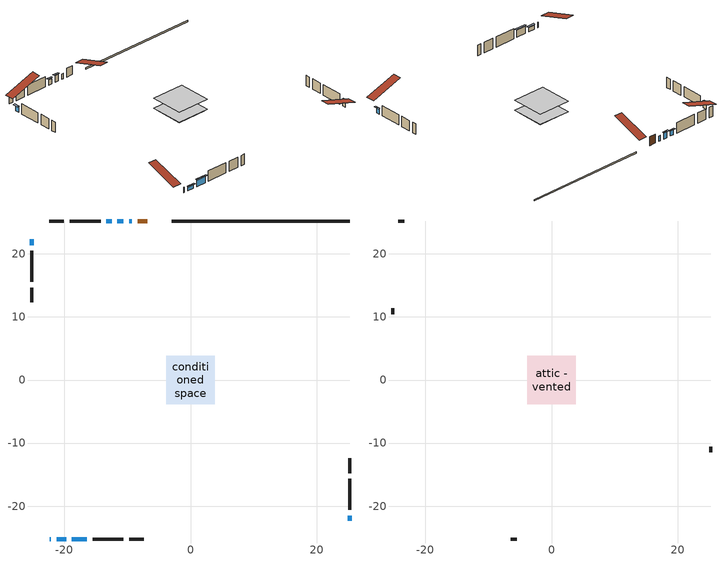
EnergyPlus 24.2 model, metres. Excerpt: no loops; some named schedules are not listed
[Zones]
conditioned space
 floor adiabatic (Floor2 construction): -3.53,-3.53 -3.53,3.53 3.53,3.53 3.53,-3.53 z0.3
 floor adiabatic (AdiabaticFloorConstruction): -3.83,-3.83 -3.83,3.83 3.83,3.83 3.83,-3.83 z0.3
 floor foundation (Slab1 construction): -3.54,-3.51 -3.54,3.51 3.54,3.51 3.54,-3.51 z0
 wall outside (AdiabaticWallConstruction 1): -6.83,25.2 -8.38,25.2 z0.3:2.33
 wall outside (AdiabaticWallConstruction): -9.3,25.2 -9.75,25.2 / -22.31,-25.2 -22.17,-25.2 z0.3:1.52; 25.2,-22.31 25.2,-21.49 / -12.51,25.2 -13.33,25.2 z0.3:1.57; -10.67,25.2 -11.59,25.2 z0.3:1.83; -21.24,-25.2 -19.71,-25.2 z0.3:1.22; -18.79,-25.2 -16.45,-25.2 z0.3:1.93; -25.2,22.31 -25.2,21.39 z0.3:1.6
 wall outside (Wall1 construction): -14.26,25.2 -19.15,25.2 / -15.52,-25.2 -10.63,-25.2 / -25.2,20.46 -25.2,15.57 / 25.2,-20.56 25.2,-15.67 z0.3:2.74
 wall outside (Wall2 construction): -20.08,25.2 -22.4,25.2 / -9.7,-25.2 -7.37,-25.2 / -25.2,14.64 -25.2,12.32 / 25.2,-14.74 25.2,-12.42 z0.3:2.74
 wall foundation (FoundationWall1 construction): 25.2,25.2 -3,25.2 z0:0.3
 window (WindowConstruction 6): -9.3,25.2 -9.74,25.2 z0.3:1.52
 window (WindowConstruction 7): -22.31,-25.2 -22.17,-25.2 z0.3:1.52
 window (WindowConstruction): 25.2,-22.31 25.2,-21.49 z0.3:1.57
 window (WindowConstruction 1): -10.67,25.2 -11.59,25.2 z0.3:1.82
 window (WindowConstruction 2): -12.52,25.2 -13.33,25.2 z0.3:1.57
 window (WindowConstruction 3): -21.24,-25.2 -19.71,-25.2 z0.3:1.21
 window (WindowConstruction 4): -18.78,-25.2 -16.45,-25.2 z0.3:1.92
 window (WindowConstruction 5): -25.2,22.31 -25.2,21.39 z0.3:1.6
 door (Door): -6.83,25.2 -8.38,25.2 z0.3:2.33
 ceiling adiabatic (AdiabaticFloorConstruction): 3.83,-3.83 3.83,3.83 -3.83,3.83 -3.83,-3.83 z0.3
attic - vented
 floor to conditioned space (Floor1 construction Reversed): -3.84,-3.84 -3.84,3.84 3.84,3.84 3.84,-3.84 z2.74
 wall outside (Wall3 construction): -23.33,25.2 -24.28,25.2 / -6.44,-25.2 -5.5,-25.2 / -25.2,11.39 -25.2,10.45 / 25.2,-11.49 25.2,-10.55 z0.3:2.74
 roof outside (Roof1 construction): -5.9,25.2,2.74 -5.9,17.73,5.23 -3.93,17.73,5.23 -3.93,25.2,2.74; -23.24,-25.2,2.74 -23.24,-17.73,5.23 -25.2,-17.73,5.23 -25.2,-25.2,2.74; -25.2,23.24,2.74 -17.73,23.24,5.23 -17.73,25.2,5.23 -25.2,25.2,2.74; 25.2,-23.24,2.74 17.73,-23.24,5.23 17.73,-25.2,5.23 25.2,-25.2,2.74
shading: 25.2,-21.29 25.2,-22.51 25.62,-22.51 25.62,-21.29 z1.77; -11.79,25.2 -10.47,25.2 -10.47,25.62 -11.79,25.62 z2.03; -13.53,25.2 -12.31,25.2 -12.31,25.62 -13.53,25.62 z1.77; -19.51,-25.2 -21.44,-25.2 -21.44,-25.62 -19.51,-25.62 z1.42; -16.25,-25.2 -18.99,-25.2 -18.99,-25.62 -16.25,-25.62 z2.13; -25.2,21.19 -25.2,22.51 -25.62,22.51 -25.62,21.19 z1.8
[Building]
Building 1: Terrain=Suburbs
[Site:Location]
Erieau AUT_ON: Latitude {deg}=42.25; Longitude {deg}=-81.9; Time Zone {hr}=-5; Elevation {m}=178; Keep Site Location Information=Yes
[Site:GroundTemperature:Shallow]
5.2292, 3.30147, 3.1471, 4.0619, 7.73432, 11.3896, 14.5586, 16.5661, 16.7366, 15.1039, 12.0157, 8.47254
[Site:WaterMainsTemperature]
Calculation Method=Schedule; Temperature Schedule=mains temperature schedule
[Material] Roughness=Rough; Thermal Absorptance=0.9
Name | Thickness {m} | Conductivity {W/m-K} | Density {kg/m3} | Specific Heat {J/kg-K} | Solar Absorptance | Visible Absorptance
asphalt or fiberglass shingles | 0.00635 | 0.162714 | 1121.4 | 1465.45 | 0.4 | 0.4
ceiling stud and cavity | 0.1397 | 0.0800577 | 65.682 | 1177.47 | 0.7 | 0.7
concrete 4.0 in. | 0.1016 | 1.803125 | 2242.8 | 837.4 | 0.7 | 0.7
concrete 8.0 in. | 0.2032 | 1.803125 | 2242.8 | 837.4 | 0.7 | 0.7
door material | 0.04445 | 0.188738 | 512.64 | 1214.23 | 0.7 | 0.7
exterior vertical ins | 0.00114014 | 0.029427 | 32.04 | 1214.23 | 0.7 | 0.7
floor covering | 0.0127 | 0.0433444 | 54.468 | 1339.84 | 0.6 | 0.6
floor rigid ins; wall rigid ins | 0.512978 | 0.029427 | 32.04 | 1214.23 | 0.7 | 0.7
floor stud and cavity | 0.1397 | 1.07362 | 92.3553 | 1139.71 | 0.7 | 0.7
floor stud and cavity 1 | 0.1397 | 1.75129 | 37.0049 | 1207.88 | 0.7 | 0.7
furniture material conditioned space 1 | 0.1524 | 0.115458 | 640.8 | 1214.23 | 0.6 | 0.6
gypsum board | 0.0127 | 0.160291 | 801 | 837.4 | 0.6 | 0.6
gypsum board 1 | 0.0127 | 0.160291 | 801 | 837.4 | 0.7 | 0.7
osb sheathing 0.5 in. | 0.0127 | 0.115458 | 512.64 | 1214.23 | 0.7 | 0.7
osb sheathing 0.75 in. | 0.01905 | 0.115458 | 512.64 | 1214.23 | 0.7 | 0.7
slab rigid ins | 0.0267894 | 0.029427 | 32.04 | 1214.23 | 0.7 | 0.7
wall stud and cavity | 0.1397 | 0.117192 | 139.0536 | 1170.24 | 0.7 | 0.7
wall stud and cavity 1 | 0.1397 | 0.121685 | 139.0536 | 1170.24 | 0.7 | 0.7
wall stud and cavity 2 | 0.0889 | 6.1454 | 50.32683 | 1063.81 | 0.6 | 0.6
wall stud and cavity 3 | 0.0889 | 0.380278 | 52.3479 | 1209.89 | 0.7 | 0.7
wall stud and cavity 4 | 0.0889 | 0.391764 | 83.0341 | 1211.67 | 0.7 | 0.7
wood siding | 0.0254 | 0.102417 | 544.68 | 1172.36 | 0.4 | 0.4
wood siding 1 | 0.00254 | 0.102417 | 544.68 | 1172.36 | 0.4 | 0.4
wood siding 2; wood siding 3 | 0.0254 | 0.102417 | 544.68 | 1172.36 | 0.7 | 0.7
[WindowMaterial:SimpleGlazingSystem]
Name | U-Factor {W/m2-K} | Solar Heat Gain Coefficient
WindowMaterial | 2.42337 | 0.5
WindowMaterial 1 | 2.359209 | 0.53
WindowMaterial 2 | 2.18717 | 0.6
WindowMaterial 3 | 2.39555 | 0.51
WindowMaterial 4 | 6.75625 | 0.74
WindowMaterial 5 | 4.66618 | 0.55
[Construction]
AdiabaticFloorConstruction: floor stud and cavity 1, floor rigid ins, osb sheathing 0.75 in., floor covering
AdiabaticWallConstruction: wood siding 2, wall rigid ins, wall stud and cavity 3, gypsum board
AdiabaticWallConstruction 1: wood siding 3, wall rigid ins, wall stud and cavity 3, gypsum board
Door: door material
Floor1 construction Reversed: gypsum board, ceiling stud and cavity
Floor2 construction: floor stud and cavity, osb sheathing 0.75 in., floor covering
FoundationWall1 construction: concrete 8.0 in., gypsum board 1
furniture construction conditioned space 1: furniture material conditioned space 1
PartitionWallConstruction: gypsum board, wall stud and cavity 4, gypsum board
Roof1 construction: asphalt or fiberglass shingles
Slab1 construction: slab rigid ins, concrete 4.0 in.
Wall1 construction: wood siding, osb sheathing 0.5 in., wall stud and cavity, gypsum board
Wall2 construction: wood siding, osb sheathing 0.5 in., wall stud and cavity 1, gypsum board
Wall3 construction: wood siding 1, wall stud and cavity 2
WindowConstruction; WindowConstruction 2: WindowMaterial
WindowConstruction 1; WindowConstruction 3: WindowMaterial 1
WindowConstruction 4: WindowMaterial 2
WindowConstruction 5: WindowMaterial 3
WindowConstruction 6: WindowMaterial 4
WindowConstruction 7: WindowMaterial 5
[Zone] Multiplier=1; Part of Total Floor Area=Yes
Name | Volume {m3}
attic - vented | 23.788
conditioned space | 161.4
[Space]
Name | Zone | Volume {m3}
attic - vented 1 | attic - vented | 23.788
conditioned space 1 | conditioned space | 161.4
[ZoneInfiltration:EffectiveLeakageArea]
infil attic - vented 1: Zone or Space=attic - vented 1; Schedule=Always On Discrete; Effective Air Leakage Area {cm2}=2824.32; Stack Coefficient=0.000342743; Wind Coefficient=1.25085e-05
[ZoneMixing]
whole house fan mix: Zone or Space=attic - vented; Schedule=Always On Continuous; Design Flow Rate Calculation Method=Flow/Zone; Design Flow Rate {m3/s}=0; Source Zone or Space=conditioned space
[SurfaceProperty:ExposedFoundationPerimeter]
Slab1: Exposed Perimeter Calculation Method=TotalExposedPerimeter; Total Exposed Perimeter {m}=28.208
[InternalMass] Zone or ZoneList=conditioned space; Space or SpaceList=conditioned space 1
Name | Construction | Surface Area {m2}
furniture mass conditioned space 1 | furniture construction conditioned space 1 | 63.3041
partition wall mass | PartitionWallConstruction | 108.53
[Lights]
interior lighting: Zone or ZoneList or Space or SpaceList=conditioned space 1; Schedule=interior lighting schedule; Design Level Calculation Method=LightingLevel; Lighting Level {W}=343.2; Return Air Fraction=0; Fraction Radiant=0.6; Fraction Visible=0.2; Fraction Replaceable=1
[People]
occupants: Zone or ZoneList or Space or SpaceList=conditioned space 1; Number of People Schedule=occupants schedule; Number of People Calculation Method=People; Number of People=3; Fraction Radiant=0.314171; Sensible Heat Fraction=0.56303; Activity Level Schedule=occupants activity schedule; Carbon Dioxide Generation Rate {m3/s-W}=0; Enable ASHRAE 55 Comfort Warnings=No; Mean Radiant Temperature Calculation Type=EnclosureAveraged
[ElectricEquipment] Zone or ZoneList or Space or SpaceList=conditioned space 1; Design Level Calculation Method=EquipmentLevel
Name | Schedule | Design Level {W} | Fraction Latent | Fraction Radiant | Fraction Lost
clothes dryer | clothes dryer schedule | 140.772 | 0.015 | 0.081 | 0.85
clothes washer | clothes washer schedule | 32.1985 | 0.03 | 0.162 | 0.7
cooking range | cooking range schedule | 215.147 | 0.08 | 0.432 | 0.2
dishwasher | dishwasher schedule | 66.8632 | 0.3 | 0.18 | 0.4
fridge | fridge schedule | 72.9452 | 0 | 0.6 | 0
mech vent house fan | mech vent house fan schedule | 0 | 0 | 0 | 1
mech vent house fan cfis | mech vent house fan cfis schedule | 0 | 0 | 0 | 0
misc plug loads | misc plug loads schedule | 494.7 | 0.045 | 0.513 | 0.1
whole house fan | Always On Discrete | 0 | 0 | 0 | 1
[OtherEquipment] Zone or ZoneList or Space or SpaceList=conditioned space 1; Design Level Calculation Method=EquipmentLevel
Name | Fuel Type | Schedule | Design Level {W} | Fraction Latent | Fraction Radiant | Fraction Lost
clothes dryer 1 | Electricity | clothes dryer schedule | 0 | 0.015 | 0.081 | 0.85
cooking range 1 | Electricity | cooking range schedule | 0 | 0.08 | 0.432 | 0.2
general water use latent | None | general water use schedule | 62.594 | 1 | 0 | 0
general water use sensible | None | general water use schedule | -61.6891 | 0 | 0.6 | 0
mech vent house fan latent load | None | Always On Discrete | 0 | 1 | 0 | 0
mech vent house fan sensible load | None | Always On Discrete | 0 | 0 | 0 | 0
water heater energy adjustment1 | Electricity | Always On Discrete | 0.01 | 0 | 0 | 1
[ZoneInfiltration:DesignFlowRate] Zone or ZoneList or Space or SpaceList=conditioned space 1; Schedule=Always On Discrete; Design Flow Rate Calculation Method=Flow/Zone; Design Flow Rate {m3/s}=0
infil flow; natural vent flow; whole house fan flow
[AvailabilityManager:Scheduled]
furnace airloop Availability Manager: Schedule=Always On Discrete
[Foundation:Kiva]
Foundation Kiva 1: Initial Indoor Air Temperature {C}=18; Wall Height Above Grade {m}=0.300015; Wall Depth Below Slab {m}=0.2032; Custom Block Material Name 1=exterior vertical ins; Custom Block Depth 1 {m}=0.300015; Custom Block X Position 1 {m}=0.2159; Custom Block Z Position 1 {m}=0
[Foundation:Kiva:Settings]
Soil Conductivity {W/m-K}=0.849921; Soil Density {kg/m3}=1842.3; Soil Specific Heat {J/kg-K}=418.7; Ground Solar Absorptivity=0.9; Ground Thermal Absorptivity=0.9; Ground Surface Roughness {m}=0.03; Far-Field Width {m}=40; Deep-Ground Boundary Condition=ZeroFlux; Deep-Ground Depth {m}=40; Minimum Cell Dimension {m}=0.2; Maximum Cell Growth Coefficient=3; Simulation Timestep=Timestep
[Exterior:Lights]
exterior lighting: Schedule=exterior lighting schedule; Design Level {W}=75.6
[EnergyManagementSystem:GlobalVariable]
furnace_airloop_Fan_RTF
infil_program_Qfan
infil_program_Qinf
natural_vent_program_Qnv
natural_vent_program_Qwhf
[EnergyManagementSystem:Sensor]
Name | Output:Variable or Output:Meter Index Key | Output:Variable or Output:Meter
airflow_gain | infil flow | Infiltration Sensible Heat Gain Energy
airflow_gain_1 | natural vent flow | Infiltration Sensible Heat Gain Energy
airflow_gain_2 | whole house fan flow | Infiltration Sensible Heat Gain Energy
airflow_loss | infil flow | Infiltration Sensible Heat Loss Energy
airflow_loss_1 | natural vent flow | Infiltration Sensible Heat Loss Energy
airflow_loss_2 | whole house fan flow | Infiltration Sensible Heat Loss Energy
clg_load_cond |  | Cooling:EnergyTransfer:Zone:CONDITIONED SPACE
clg_sp_s; clg_sp_s_1 | cooling setpoint | Schedule Value
clothes_dryer_exhaust_0_sch_s | clothes dryer exhaust 0 schedule | Schedule Value
cool_season | cooling season schedule | Schedule Value
htg_load_cond |  | Heating:EnergyTransfer:Zone:CONDITIONED SPACE
htg_sp_s; htg_sp_s_1 | heating setpoint | Schedule Value
ig_ee_conv | clothes dryer | Electric Equipment Convective Heating Energy
ig_ee_conv_2 | cooking range | Electric Equipment Convective Heating Energy
ig_ee_conv_4 | fridge | Electric Equipment Convective Heating Energy
ig_ee_conv_5 | misc plug loads | Electric Equipment Convective Heating Energy
ig_ee_conv_6 | whole house fan | Electric Equipment Convective Heating Energy
ig_ee_rad | clothes dryer | Electric Equipment Radiant Heating Energy
ig_ee_rad_2 | cooking range | Electric Equipment Radiant Heating Energy
ig_ee_rad_4 | fridge | Electric Equipment Radiant Heating Energy
ig_ee_rad_5 | misc plug loads | Electric Equipment Radiant Heating Energy
ig_ee_rad_6 | whole house fan | Electric Equipment Radiant Heating Energy
ig_lgt_conv | interior lighting | Lights Convective Heating Energy
ig_lgt_rad | interior lighting | Lights Radiant Heating Energy
ig_lgt_vis | interior lighting | Lights Visible Radiation Heating Energy
ig_oe_conv | clothes dryer 1 | Other Equipment Convective Heating Energy
ig_oe_conv_1 | cooking range 1 | Other Equipment Convective Heating Energy
ig_oe_conv_2 | general water use latent | Other Equipment Convective Heating Energy
ig_oe_conv_3 | general water use sensible | Other Equipment Convective Heating Energy
ig_oe_conv_4 | water heater energy adjustment1 | Other Equipment Convective Heating Energy
ig_oe_rad | clothes dryer 1 | Other Equipment Radiant Heating Energy
ig_oe_rad_1 | cooking range 1 | Other Equipment Radiant Heating Energy
ig_oe_rad_2 | general water use latent | Other Equipment Radiant Heating Energy
ig_oe_rad_3 | general water use sensible | Other Equipment Radiant Heating Energy
ig_oe_rad_4 | water heater energy adjustment1 | Other Equipment Radiant Heating Energy
ig_ppl_conv | occupants | People Convective Heating Energy
ig_ppl_rad | occupants | People Radiant Heating Energy
im_conv | furniture mass conditioned space 1 | Surface Inside Face Convection Heat Gain Energy
im_conv_1 | partition wall mass | Surface Inside Face Convection Heat Gain Energy
im_ig | furniture mass conditioned space 1 | Surface Inside Face Internal Gains Radiation Heat Gain Energy
im_ig_1 | partition wall mass | Surface Inside Face Internal Gains Radiation Heat Gain Energy
im_lgt | furniture mass conditioned space 1 | Surface Inside Face Lights Radiation Heat Gain Energy
im_lgt_1 | partition wall mass | Surface Inside Face Lights Radiation Heat Gain Energy
im_sol | furniture mass conditioned space 1 | Surface Inside Face Solar Radiation Heat Gain Energy
im_sol_1 | partition wall mass | Surface Inside Face Solar Radiation Heat Gain Energy
im_surf | furniture mass conditioned space 1 | Surface Inside Face Net Surface Thermal Radiation Heat Gain Energy
im_surf_1 | partition wall mass | Surface Inside Face Net Surface Thermal Radiation Heat Gain Energy
mv_conv | mech vent house fan | Electric Equipment Convective Heating Energy
mv_conv_1 | mech vent house fan cfis | Electric Equipment Convective Heating Energy
mv_conv_2 | mech vent house fan latent load | Other Equipment Convective Heating Energy
mv_conv_3 | mech vent house fan sensible load | Other Equipment Convective Heating Energy
mv_rad | mech vent house fan | Electric Equipment Radiant Heating Energy
mv_rad_1 | mech vent house fan cfis | Electric Equipment Radiant Heating Energy
mv_rad_2 | mech vent house fan latent load | Other Equipment Radiant Heating Energy
mv_rad_3 | mech vent house fan sensible load | Other Equipment Radiant Heating Energy
natural_vent_s | natural vent schedule | Schedule Value
out_pb_s |  | Site Outdoor Air Barometric Pressure
out_wt_s |  | Site Outdoor Air Humidity Ratio
site_vw_s |  | Site Wind Speed
ss_back_out | Window1 | Surface Window Shortwave from Zone Back Out Window Heat Transfer Rate
ss_back_out_1 | Window2 | Surface Window Shortwave from Zone Back Out Window Heat Transfer Rate
ss_back_out_2 | Window3 | Surface Window Shortwave from Zone Back Out Window Heat Transfer Rate
ss_back_out_3 | Window4 | Surface Window Shortwave from Zone Back Out Window Heat Transfer Rate
ss_back_out_4 | Window5 | Surface Window Shortwave from Zone Back Out Window Heat Transfer Rate
ss_back_out_5 | Window6 | Surface Window Shortwave from Zone Back Out Window Heat Transfer Rate
ss_back_out_6 | Window7 | Surface Window Shortwave from Zone Back Out Window Heat Transfer Rate
ss_back_out_7 | Window8 | Surface Window Shortwave from Zone Back Out Window Heat Transfer Rate
ss_conv | Door1 | Surface Inside Face Convection Heat Gain Energy
ss_conv_1 | Window1 | Surface Inside Face Convection Heat Gain Energy
ss_conv_2 | Window2 | Surface Inside Face Convection Heat Gain Energy
ss_conv_3 | Window3 | Surface Inside Face Convection Heat Gain Energy
ss_conv_4 | Window4 | Surface Inside Face Convection Heat Gain Energy
ss_conv_5 | Window5 | Surface Inside Face Convection Heat Gain Energy
ss_conv_6 | Window6 | Surface Inside Face Convection Heat Gain Energy
ss_conv_7 | Window7 | Surface Inside Face Convection Heat Gain Energy
ss_conv_8 | Window8 | Surface Inside Face Convection Heat Gain Energy
ss_ig | Door1 | Surface Inside Face Internal Gains Radiation Heat Gain Energy
ss_ig_1 | Window1 | Surface Inside Face Internal Gains Radiation Heat Gain Energy
ss_ig_2 | Window2 | Surface Inside Face Internal Gains Radiation Heat Gain Energy
ss_ig_3 | Window3 | Surface Inside Face Internal Gains Radiation Heat Gain Energy
ss_ig_4 | Window4 | Surface Inside Face Internal Gains Radiation Heat Gain Energy
ss_ig_5 | Window5 | Surface Inside Face Internal Gains Radiation Heat Gain Energy
ss_ig_6 | Window6 | Surface Inside Face Internal Gains Radiation Heat Gain Energy
ss_ig_7 | Window7 | Surface Inside Face Internal Gains Radiation Heat Gain Energy
ss_ig_8 | Window8 | Surface Inside Face Internal Gains Radiation Heat Gain Energy
ss_lgt | Door1 | Surface Inside Face Lights Radiation Heat Gain Energy
ss_sol | Door1 | Surface Inside Face Solar Radiation Heat Gain Energy
ss_surf | Door1 | Surface Inside Face Net Surface Thermal Radiation Heat Gain Energy
ss_surf_1 | Window1 | Surface Inside Face Net Surface Thermal Radiation Heat Gain Energy
ss_surf_2 | Window2 | Surface Inside Face Net Surface Thermal Radiation Heat Gain Energy
ss_surf_3 | Window3 | Surface Inside Face Net Surface Thermal Radiation Heat Gain Energy
ss_surf_4 | Window4 | Surface Inside Face Net Surface Thermal Radiation Heat Gain Energy
ss_surf_5 | Window5 | Surface Inside Face Net Surface Thermal Radiation Heat Gain Energy
ss_surf_6 | Window6 | Surface Inside Face Net Surface Thermal Radiation Heat Gain Energy
ss_surf_7 | Window7 | Surface Inside Face Net Surface Thermal Radiation Heat Gain Energy
ss_surf_8 | Window8 | Surface Inside Face Net Surface Thermal Radiation Heat Gain Energy
ss_trans_in | Window1 | Surface Window Transmitted Solar Radiation Rate
ss_trans_in_1 | Window2 | Surface Window Transmitted Solar Radiation Rate
ss_trans_in_2 | Window3 | Surface Window Transmitted Solar Radiation Rate
ss_trans_in_3 | Window4 | Surface Window Transmitted Solar Radiation Rate
ss_trans_in_4 | Window5 | Surface Window Transmitted Solar Radiation Rate
ss_trans_in_5 | Window6 | Surface Window Transmitted Solar Radiation Rate
ss_trans_in_6 | Window7 | Surface Window Transmitted Solar Radiation Rate
ss_trans_in_7 | Window8 | Surface Window Transmitted Solar Radiation Rate
ss_trans_out | Window1 | Surface Inside Face Initial Transmitted Diffuse Transmitted Out Window Solar Radiation Rate
ss_trans_out_1 | Window2 | Surface Inside Face Initial Transmitted Diffuse Transmitted Out Window Solar Radiation Rate
ss_trans_out_2 | Window3 | Surface Inside Face Initial Transmitted Diffuse Transmitted Out Window Solar Radiation Rate
ss_trans_out_3 | Window4 | Surface Inside Face Initial Transmitted Diffuse Transmitted Out Window Solar Radiation Rate
ss_trans_out_4 | Window5 | Surface Inside Face Initial Transmitted Diffuse Transmitted Out Window Solar Radiation Rate
ss_trans_out_5 | Window6 | Surface Inside Face Initial Transmitted Diffuse Transmitted Out Window Solar Radiation Rate
ss_trans_out_6 | Window7 | Surface Inside Face Initial Transmitted Diffuse Transmitted Out Window Solar Radiation Rate
ss_trans_out_7 | Window8 | Surface Inside Face Initial Transmitted Diffuse Transmitted Out Window Solar Radiation Rate
s_conv | Floor1 | Surface Inside Face Convection Heat Gain Energy
s_conv_1 | Floor2 | Surface Inside Face Convection Heat Gain Energy
s_conv_10 | Wall2:0 | Surface Inside Face Convection Heat Gain Energy
s_conv_11 | Wall2:180 | Surface Inside Face Convection Heat Gain Energy
s_conv_12 | Wall2:270 | Surface Inside Face Convection Heat Gain Energy
s_conv_13 | Wall2:90 | Surface Inside Face Convection Heat Gain Energy
s_conv_2 | FoundationWall1 | Surface Inside Face Convection Heat Gain Energy
s_conv_3 | inferred conditioned ceiling | Surface Inside Face Convection Heat Gain Energy
s_conv_4 | inferred conditioned floor | Surface Inside Face Convection Heat Gain Energy
s_conv_5 | Slab1 | Surface Inside Face Convection Heat Gain Energy
s_conv_6 | Wall1:0 | Surface Inside Face Convection Heat Gain Energy
s_conv_7 | Wall1:180 | Surface Inside Face Convection Heat Gain Energy
s_conv_8 | Wall1:270 | Surface Inside Face Convection Heat Gain Energy
s_conv_9 | Wall1:90 | Surface Inside Face Convection Heat Gain Energy
s_ig | Floor1 | Surface Inside Face Internal Gains Radiation Heat Gain Energy
s_ig_1 | Floor2 | Surface Inside Face Internal Gains Radiation Heat Gain Energy
s_ig_10 | Wall2:0 | Surface Inside Face Internal Gains Radiation Heat Gain Energy
s_ig_11 | Wall2:180 | Surface Inside Face Internal Gains Radiation Heat Gain Energy
s_ig_12 | Wall2:270 | Surface Inside Face Internal Gains Radiation Heat Gain Energy
s_ig_13 | Wall2:90 | Surface Inside Face Internal Gains Radiation Heat Gain Energy
s_ig_2 | FoundationWall1 | Surface Inside Face Internal Gains Radiation Heat Gain Energy
s_ig_3 | inferred conditioned ceiling | Surface Inside Face Internal Gains Radiation Heat Gain Energy
s_ig_4 | inferred conditioned floor | Surface Inside Face Internal Gains Radiation Heat Gain Energy
s_ig_5 | Slab1 | Surface Inside Face Internal Gains Radiation Heat Gain Energy
s_ig_6 | Wall1:0 | Surface Inside Face Internal Gains Radiation Heat Gain Energy
s_ig_7 | Wall1:180 | Surface Inside Face Internal Gains Radiation Heat Gain Energy
s_ig_8 | Wall1:270 | Surface Inside Face Internal Gains Radiation Heat Gain Energy
s_ig_9 | Wall1:90 | Surface Inside Face Internal Gains Radiation Heat Gain Energy
s_lgt | Floor1 | Surface Inside Face Lights Radiation Heat Gain Energy
s_lgt_1 | Floor2 | Surface Inside Face Lights Radiation Heat Gain Energy
s_lgt_10 | Wall2:0 | Surface Inside Face Lights Radiation Heat Gain Energy
s_lgt_11 | Wall2:180 | Surface Inside Face Lights Radiation Heat Gain Energy
s_lgt_12 | Wall2:270 | Surface Inside Face Lights Radiation Heat Gain Energy
s_lgt_13 | Wall2:90 | Surface Inside Face Lights Radiation Heat Gain Energy
s_lgt_2 | FoundationWall1 | Surface Inside Face Lights Radiation Heat Gain Energy
s_lgt_3 | inferred conditioned ceiling | Surface Inside Face Lights Radiation Heat Gain Energy
s_lgt_4 | inferred conditioned floor | Surface Inside Face Lights Radiation Heat Gain Energy
s_lgt_5 | Slab1 | Surface Inside Face Lights Radiation Heat Gain Energy
s_lgt_6 | Wall1:0 | Surface Inside Face Lights Radiation Heat Gain Energy
s_lgt_7 | Wall1:180 | Surface Inside Face Lights Radiation Heat Gain Energy
s_lgt_8 | Wall1:270 | Surface Inside Face Lights Radiation Heat Gain Energy
s_lgt_9 | Wall1:90 | Surface Inside Face Lights Radiation Heat Gain Energy
s_sol | Floor1 | Surface Inside Face Solar Radiation Heat Gain Energy
s_sol_1 | Floor2 | Surface Inside Face Solar Radiation Heat Gain Energy
s_sol_10 | Wall2:0 | Surface Inside Face Solar Radiation Heat Gain Energy
s_sol_11 | Wall2:180 | Surface Inside Face Solar Radiation Heat Gain Energy
s_sol_12 | Wall2:270 | Surface Inside Face Solar Radiation Heat Gain Energy
s_sol_13 | Wall2:90 | Surface Inside Face Solar Radiation Heat Gain Energy
s_sol_2 | FoundationWall1 | Surface Inside Face Solar Radiation Heat Gain Energy
s_sol_3 | inferred conditioned ceiling | Surface Inside Face Solar Radiation Heat Gain Energy
s_sol_4 | inferred conditioned floor | Surface Inside Face Solar Radiation Heat Gain Energy
s_sol_5 | Slab1 | Surface Inside Face Solar Radiation Heat Gain Energy
s_sol_6 | Wall1:0 | Surface Inside Face Solar Radiation Heat Gain Energy
s_sol_7 | Wall1:180 | Surface Inside Face Solar Radiation Heat Gain Energy
s_sol_8 | Wall1:270 | Surface Inside Face Solar Radiation Heat Gain Energy
s_sol_9 | Wall1:90 | Surface Inside Face Solar Radiation Heat Gain Energy
s_surf | Floor1 | Surface Inside Face Net Surface Thermal Radiation Heat Gain Energy
s_surf_1 | Floor2 | Surface Inside Face Net Surface Thermal Radiation Heat Gain Energy
s_surf_10 | Wall2:0 | Surface Inside Face Net Surface Thermal Radiation Heat Gain Energy
s_surf_11 | Wall2:180 | Surface Inside Face Net Surface Thermal Radiation Heat Gain Energy
s_surf_12 | Wall2:270 | Surface Inside Face Net Surface Thermal Radiation Heat Gain Energy
s_surf_13 | Wall2:90 | Surface Inside Face Net Surface Thermal Radiation Heat Gain Energy
s_surf_2 | FoundationWall1 | Surface Inside Face Net Surface Thermal Radiation Heat Gain Energy
s_surf_3 | inferred conditioned ceiling | Surface Inside Face Net Surface Thermal Radiation Heat Gain Energy
s_surf_4 | inferred conditioned floor | Surface Inside Face Net Surface Thermal Radiation Heat Gain Energy
s_surf_5 | Slab1 | Surface Inside Face Net Surface Thermal Radiation Heat Gain Energy
s_surf_6 | Wall1:0 | Surface Inside Face Net Surface Thermal Radiation Heat Gain Energy
